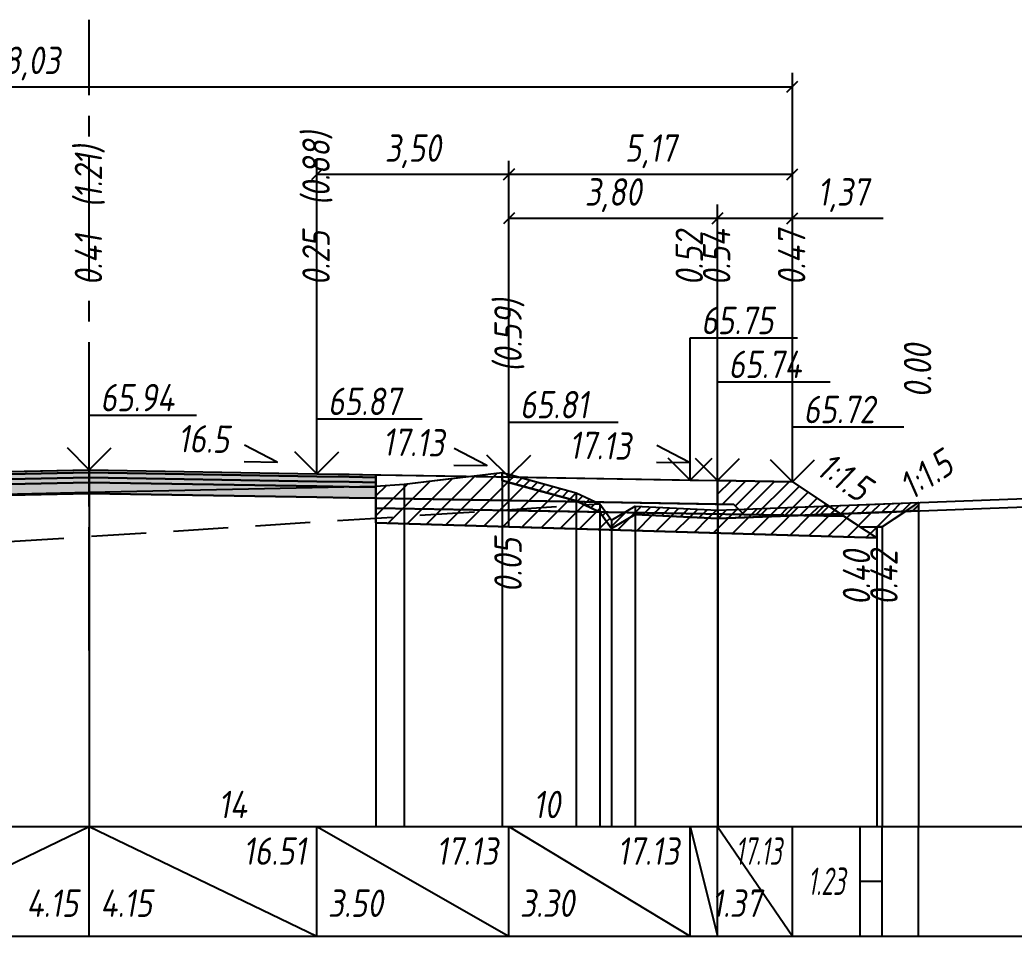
# Model space of a CAD drawing. Extents: x -717 to 1451, y -133302 to 233.
# Drawn here: x 190.9 to 281.6, y -125226 to -125142.5 of the extents above; entities that cross this region are included whole.
import ezdxf
from ezdxf.enums import TextEntityAlignment as Align

# ---------------------------------------------------------------- set-up
doc = ezdxf.new("R2010")
doc.units = 0
doc.linetypes.add('осевая2', pattern=[1.125, 0.75, -0.125, 0.125, -0.125])
doc.linetypes.add('штриховая', pattern=[0.75, 0.5, -0.25])
for name, color, linetype in [('Интерполированный поперечник', 2, 'Continuous'), ('Код_514', 1, 'Continuous'), ('Контур_0', 7, 'Continuous'), ('Контур_2564', 7, 'Continuous'), ('Контур_2660', 7, 'Continuous'), ('Контур_2665', 7, 'Continuous'), ('Контур_400', 7, 'Continuous'), ('Контур_508', 7, 'Continuous'), ('Контур_512', 7, 'Continuous'), ('Контур_513', 7, 'Continuous'), ('Красный поперечник', 1, 'Continuous'), ('Объём_2501', 7, 'Continuous'), ('Объём_2564', 7, 'Continuous'), ('Объём_2650', 7, 'Continuous'), ('Объём_2660', 7, 'Continuous'), ('Объём_2661', 7, 'Continuous'), ('Объём_2662', 7, 'Continuous'), ('Объём_2663', 7, 'Continuous'), ('Объём_2664', 7, 'Continuous'), ('Объём_2665', 7, 'Continuous'), ('Объём_2666', 7, 'Continuous'), ('Объём_2667', 7, 'Continuous'), ('Объём_2668', 7, 'Continuous'), ('Объём_2669', 7, 'Continuous'), ('Объём_2675', 7, 'Continuous'), ('Объём_2753', 7, 'Continuous'), ('Ось', 1, 'осевая2'), ('Откосы', 7, 'Continuous'), ('Отметки покрытия', 7, 'Continuous'), ('Рабочие отметки', 7, 'Continuous'), ('Рабочие отметки доп.', 7, 'Continuous'), ('Слои выравнивания', 7, 'Continuous'), ('Таблица', 7, 'Continuous'), ('Уклоны проезжей части', 7, 'Continuous'), ('Черный поперечник', 3, 'Continuous')]:
    doc.layers.add(name, color=color, linetype=linetype)
for name, color, linetype, true_color in [('Контур_2540', 2, 'Continuous', 0xffff00), ('Контур_2560', 2, 'Continuous', 0xffff00), ('Контур_2561', 7, 'Continuous', 0xff8040), ('Контур_2562', 3, 'Continuous', 0x00ff00), ('Контур_2563', 7, 'Continuous', 0xff8000), ('Контур_2570', 7, 'Continuous', 0x80ff00), ('Контур_2725', 7, 'Continuous', 0x323232), ('Контур_2736', 4, 'Continuous', 0x00ffff), ('Контур_2737', 4, 'Continuous', 0x00ffff), ('Контур_2738', 4, 'Continuous', 0x00ffff), ('Контур_2739', 4, 'Continuous', 0x00ffff), ('Контур_2741', 4, 'Continuous', 0x00ffff), ('Контур_2742', 4, 'Continuous', 0x00ffff), ('Контур_2743', 4, 'Continuous', 0x00ffff), ('Контур_2744', 7, 'Continuous', 0xa4ffff), ('Контур_2745', 7, 'Continuous', 0xa4ffff), ('Контур_2747', 4, 'Continuous', 0x00ffff), ('Контур_2748', 4, 'Continuous', 0x00ffff), ('Контур_2749', 4, 'Continuous', 0x00ffff), ('Контур_2750', 4, 'Continuous', 0x00ffff), ('Контур_2751', 4, 'Continuous', 0x00ffff), ('Контур_2752', 4, 'Continuous', 0x00ffff), ('Контур_2760', 7, 'Continuous', 0x323232), ('Контур_2761', 7, 'Continuous', 0x323232), ('Контур_2762', 7, 'Continuous', 0x323232), ('Контур_2763', 7, 'Continuous', 0x323232), ('Контур_402', 7, 'Continuous', 0xff6464), ('Контур_703', 4, 'Continuous', 0x00ffff), ('Контур_705', 4, 'Continuous', 0x00ffff), ('Контур_707', 4, 'Continuous', 0x00ffff), ('Контур_720', 131, 'Continuous', 0xaaffff), ('Объём_2500', 7, 'Continuous', 0xc0c0c0), ('Объём_2520', 7, 'Continuous', 0x80ffff), ('Объём_2540', 2, 'Continuous', 0xffff00), ('Объём_2560', 2, 'Continuous', 0xffff00), ('Объём_2561', 7, 'Continuous', 0xff8040), ('Объём_2562', 3, 'Continuous', 0x00ff00), ('Объём_2563', 7, 'Continuous', 0xff8000), ('Объём_2570', 7, 'Continuous', 0x80ff00), ('Объём_2600', 7, 'Continuous', 0x808000), ('Объём_2746', 2, 'Continuous', 0xffff00)]:
    doc.layers.add(name, color=color, linetype=linetype, true_color=true_color)
doc.styles.get("Standard").update_dxf_attribs({"font": 'txt', "height": 2.5})
doc.styles.add('М', font='romand.shx', dxfattribs={"width": 0.8, "oblique": 10, "height": 2.5})
doc.dimstyles.new('ISO-25', dxfattribs={"dimtxt": 2.5, "dimasz": 2.5, "dimexe": 1.25, "dimexo": 0.625, "dimtad": 1, "dimtxsty": 'Standard', "dimcen": 2.5, "dimadec": 0, "dimazin": 0, "dimtfac": 1, "dimtmove": 0, "dimatfit": 3, "dimfxl": 1, "dimarcsym": 0})

# ---------------------------------------------------------------- blocks, each defined once
blk = doc.blocks.new('_Oblique')
at = {"color": 0, "linetype": 'ByBlock', "lineweight": -2}
blk.add_line((-0.5, -0.5), (0.5, 0.5), dxfattribs=at)
blk = doc.blocks.new('*D3956')
at = {"color": 0, "lineweight": -2, "transparency": 16777216}
for p, q in [((254.537, -125183.904), (254.537, -125159.311)), ((261.373, -125184.021), (261.373, -125159.311)), ((254.537, -125160.561), (261.373, -125160.561)), ((261.373, -125160.561), (269.633, -125160.561))]:
    blk.add_line(p, q, dxfattribs=at)
at = {"layer": 'Defpoints', "color": 0, "transparency": 16777216}
for p in [(261.373, -125160.561), (254.537, -125184.529), (261.373, -125184.646)]:
    blk.add_point(p, dxfattribs=at)
at = {"color": 0, "lineweight": -2, "transparency": 16777216, "rotation": 180}
blk.add_blockref('_Oblique', (254.537, -125160.561), dxfattribs=at)
at = {"color": 0, "lineweight": -2, "transparency": 16777216}
blk.add_blockref('_Oblique', (261.373, -125160.561), dxfattribs=at)
at = {"color": 0, "transparency": 16777216, "insert": (266.003, -125158.448), "char_height": 2.5, "width": 9.16667, "attachment_point": 5, "style": 'М'}
blk.add_mtext('1,37', dxfattribs=at)
blk = doc.blocks.new('*D3958')
at = {"color": 0, "lineweight": -2, "transparency": 16777216}
for p, q in [((235.518, -125183.578), (235.518, -125159.311)), ((254.537, -125183.904), (254.537, -125159.311)), ((235.518, -125160.561), (254.537, -125160.561))]:
    blk.add_line(p, q, dxfattribs=at)
at = {"layer": 'Defpoints', "color": 0, "transparency": 16777216}
for p in [(254.537, -125160.561), (235.518, -125184.203), (254.537, -125184.529)]:
    blk.add_point(p, dxfattribs=at)
at = {"color": 0, "lineweight": -2, "transparency": 16777216, "rotation": 180}
blk.add_blockref('_Oblique', (235.518, -125160.561), dxfattribs=at)
at = {"color": 0, "lineweight": -2, "transparency": 16777216}
blk.add_blockref('_Oblique', (254.537, -125160.561), dxfattribs=at)
at = {"color": 0, "transparency": 16777216, "insert": (245.027, -125158.448), "char_height": 2.5, "width": 9.58333, "attachment_point": 5, "style": 'М'}
blk.add_mtext('3,80', dxfattribs=at)
blk = doc.blocks.new('*D3960')
at = {"color": 0, "lineweight": -2, "transparency": 16777216}
for p, q in [((218.018, -125183.278), (218.018, -125155.311)), ((235.518, -125183.578), (235.518, -125155.311)), ((235.518, -125156.561), (218.018, -125156.561))]:
    blk.add_line(p, q, dxfattribs=at)
at = {"layer": 'Defpoints', "color": 0, "transparency": 16777216}
for p in [(218.018, -125156.561), (218.018, -125183.903), (235.518, -125184.203)]:
    blk.add_point(p, dxfattribs=at)
at = {"color": 0, "lineweight": -2, "transparency": 16777216, "rotation": 180}
blk.add_blockref('_Oblique', (218.018, -125156.561), dxfattribs=at)
at = {"color": 0, "lineweight": -2, "transparency": 16777216}
blk.add_blockref('_Oblique', (235.518, -125156.561), dxfattribs=at)
at = {"color": 0, "transparency": 16777216, "insert": (226.768, -125154.448), "char_height": 2.5, "width": 9.58333, "attachment_point": 5, "style": 'М'}
blk.add_mtext('3,50', dxfattribs=at)
blk = doc.blocks.new('*D3961')
at = {"color": 0, "lineweight": -2, "transparency": 16777216}
for p, q in [((235.518, -125183.578), (235.518, -125155.311)), ((261.373, -125184.021), (261.373, -125155.311)), ((261.373, -125156.561), (235.518, -125156.561))]:
    blk.add_line(p, q, dxfattribs=at)
at = {"layer": 'Defpoints', "color": 0, "transparency": 16777216}
for p in [(235.518, -125156.561), (235.518, -125184.203), (261.373, -125184.646)]:
    blk.add_point(p, dxfattribs=at)
at = {"color": 0, "lineweight": -2, "transparency": 16777216, "rotation": 180}
blk.add_blockref('_Oblique', (235.518, -125156.561), dxfattribs=at)
at = {"color": 0, "lineweight": -2, "transparency": 16777216}
blk.add_blockref('_Oblique', (261.373, -125156.561), dxfattribs=at)
at = {"color": 0, "transparency": 16777216, "insert": (248.445, -125154.448), "char_height": 2.5, "width": 9.16667, "attachment_point": 5, "style": 'М'}
blk.add_mtext('5,17', dxfattribs=at)
blk = doc.blocks.new('*D3963')
at = {"color": 0, "lineweight": -2, "transparency": 16777216}
for p, q in [((121.232, -125184.83), (121.232, -125147.311)), ((261.373, -125184.021), (261.373, -125147.311)), ((121.232, -125148.561), (261.373, -125148.561))]:
    blk.add_line(p, q, dxfattribs=at)
at = {"layer": 'Defpoints', "color": 0, "transparency": 16777216}
for p in [(261.373, -125148.561), (261.373, -125184.646), (121.232, -125185.455)]:
    blk.add_point(p, dxfattribs=at)
at = {"color": 0, "lineweight": -2, "transparency": 16777216, "rotation": 180}
blk.add_blockref('_Oblique', (121.232, -125148.561), dxfattribs=at)
at = {"color": 0, "lineweight": -2, "transparency": 16777216}
blk.add_blockref('_Oblique', (261.373, -125148.561), dxfattribs=at)
at = {"color": 0, "transparency": 16777216, "insert": (191.303, -125146.448), "char_height": 2.5, "width": 12.08333, "attachment_point": 5, "style": 'М'}
blk.add_mtext('28,03', dxfattribs=at)

msp = doc.modelspace()

# ---------------------------------------------------------------- hatches: boundary and pattern name
at = {"layer": 'Объём_2563'}
h = msp.add_hatch(dxfattribs=at)
h.set_pattern_fill('ANSI31', color=256, scale=0.3)
h.paths.add_polyline_path([(137.518, -125186.862), (136.599, -125187.781), (115.885, -125188.207), (121.232, -125184.643), (124.001, -125184.322), (124.001, -125184.822), (123.501, -125184.822), (123.501, -125185.822), (124.901, -125185.822), (124.901, -125185.255), (133.896, -125185.076), (133.896, -125185.616), (135.296, -125185.616), (135.296, -125184.995), (138.118, -125184.868), (138.119, -125185.682), (137.619, -125185.683), (137.619, -125186.683), (139.018, -125186.681), (139.018, -125186.831)])
h.paths.add_polyline_path([(256.037, -125186.642), (254.537, -125186.616), (254.537, -125184.466), (261.373, -125184.583), (266.069, -125187.714), (256.952, -125187.558)])
at = {"layer": 'Объём_2570'}
h = msp.add_hatch(dxfattribs=at)
h.set_pattern_fill('ANSI31', color=256, scale=0.2)
h.paths.add_polyline_path([(235.518, -125183.891), (241.64, -125185.573), (243.821, -125186.59), (244.886, -125188.09), (247.041, -125186.804), (254.577, -125187.17), (272.854, -125186.481), (272.854, -125187.231), (254.577, -125187.92), (247.041, -125187.554), (244.886, -125188.84), (243.821, -125187.34), (241.64, -125186.323), (235.518, -125184.641)])
at = {"layer": 'Объём_2600'}
h = msp.add_hatch(dxfattribs=at)
h.set_pattern_fill('ANSI31', color=6, scale=0.4)
h.paths.add_polyline_path([(102.823, -125195.603), (106.776, -125194.28), (105, -125195.464)])
h.paths.add_polyline_path([(138.127, -125186.647), (139.018, -125186.631), (139.018, -125189.296), (116.799, -125189.962), (120.855, -125188.196), (120.855, -125187.446), (133.486, -125186.295), (137.627, -125185.897)])
h.paths.add_polyline_path([(269.537, -125188.692), (269.051, -125188.692), (269.051, -125189.702), (223.404, -125188.332), (223.404, -125184.99), (225.983, -125184.805), (234.914, -125183.725), (234.914, -125184.475), (241.64, -125186.323), (243.821, -125187.34), (244.886, -125188.84), (247.041, -125187.554), (254.577, -125187.92), (271.662, -125187.276)])
h = msp.add_hatch(dxfattribs=at)
h.set_pattern_fill('HONEY', color=5, scale=0.3)
h.paths.add_polyline_path([(107.229, -125194.129), (106.776, -125194.28), (113.085, -125190.074), (116.799, -125189.962)])
h.paths.add_polyline_path([(100.154, -125196.497), (100.154, -125195.774), (102.823, -125195.603)])
h.paths.add_polyline_path([(271.662, -125187.276), (272.854, -125186.481), (272.854, -125187.231)])
at = {"layer": 'Слои выравнивания'}
for color, points in [(2, [(139.018, -125184.681), (141.518, -125184.63), (159.018, -125184.27), (166.297, -125184.12), (173.862, -125183.964), (176.518, -125183.91), (184.123, -125183.759), (197.268, -125183.498), (197.268, -125183.748), (184.123, -125184.009), (176.518, -125184.16), (173.862, -125184.214), (166.297, -125184.37), (159.018, -125184.52), (141.518, -125184.88), (139.018, -125184.931)]), (3, [(139.018, -125184.931), (141.518, -125184.88), (159.018, -125184.52), (166.297, -125184.37), (173.862, -125184.214), (176.518, -125184.16), (184.123, -125184.009), (197.268, -125183.748), (197.268, -125184.198), (184.123, -125184.459), (176.518, -125184.61), (173.862, -125184.664), (166.297, -125184.82), (159.018, -125184.97), (141.518, -125185.33), (139.018, -125185.381)]), (2, [(197.268, -125183.498), (218.018, -125183.841), (220.972, -125183.891), (223.404, -125183.933), (223.404, -125184.183), (220.972, -125184.141), (218.018, -125184.091), (197.268, -125183.748)]), (3, [(197.268, -125183.748), (218.018, -125184.091), (220.972, -125184.141), (223.404, -125184.183), (223.404, -125184.633), (220.972, -125184.591), (218.018, -125184.541), (197.268, -125184.198)]), (4, [(139.018, -125185.381), (141.518, -125185.33), (159.018, -125184.97), (166.297, -125184.82), (173.862, -125184.664), (176.518, -125184.61), (184.123, -125184.459), (197.268, -125184.198), (197.268, -125184.648), (184.123, -125184.909), (176.518, -125185.06), (173.862, -125185.114), (166.297, -125185.27), (159.018, -125185.42), (141.518, -125185.78), (139.018, -125185.831)]), (5, [(139.018, -125185.831), (141.518, -125185.78), (159.018, -125185.42), (166.297, -125185.27), (173.862, -125185.114), (176.518, -125185.06), (184.123, -125184.909), (197.268, -125184.648), (197.268, -125185.648), (184.123, -125185.909), (176.518, -125186.06), (173.862, -125186.114), (166.297, -125186.27), (159.018, -125186.42), (141.518, -125186.78), (139.018, -125186.831)]), (4, [(197.268, -125184.198), (218.018, -125184.541), (220.972, -125184.591), (223.404, -125184.633), (223.404, -125185.083), (220.972, -125185.041), (218.018, -125184.991), (197.268, -125184.648)]), (5, [(197.268, -125184.648), (218.018, -125184.991), (220.972, -125185.041), (223.404, -125185.083), (223.404, -125186.083), (220.972, -125186.041), (218.018, -125185.991), (197.268, -125185.648)])]:
    msp.add_hatch(color=color, dxfattribs=at).paths.add_polyline_path(points)

# ---------------------------------------------------------------- linework, layer by layer
at = {"layer": 'Интерполированный поперечник', "linetype": 'штриховая', "ltscale": 10, "flags": 128}
msp.add_lwpolyline([(100.154, -125195.774), (243.765, -125186.584)], dxfattribs=at)
at = {"layer": 'Код_514'}
for p, q in [((176.518, -125226), (197.268, -125216)), ((197.268, -125226), (197.268, -125216)), ((197.268, -125216), (218.018, -125226)), ((218.018, -125226), (218.018, -125216)), ((218.018, -125216), (235.518, -125226)), ((235.518, -125226), (235.518, -125216)), ((235.518, -125216), (252.037, -125226)), ((252.037, -125226), (252.037, -125216)), ((252.037, -125216), (254.537, -125226)), ((254.537, -125226), (254.537, -125216)), ((254.537, -125216), (261.373, -125226)), ((261.373, -125226), (261.373, -125216)), ((267.537, -125226), (267.537, -125216)), ((269.537, -125226), (269.537, -125216)), ((272.854, -125226), (272.854, -125216)), ((267.537, -125221), (269.537, -125221))]:
    msp.add_line(p, q, dxfattribs=at)
at = {"layer": 'Контур_0', "flags": 128}
for points in [[(223.404, -125183.933), (254.537, -125184.466), (254.537, -125186.616), (223.404, -125186.083), (223.404, -125183.933), (223.404, -125183.933)], [(261.373, -125184.583), (264.682, -125186.789), (264.682, -125186.789), (264.682, -125186.789), (264.682, -125186.789), (264.682, -125186.789), (264.682, -125186.789), (264.682, -125186.789), (264.682, -125186.789), (264.682, -125186.789), (264.682, -125186.789), (264.682, -125186.789), (264.682, -125186.789), (264.682, -125186.789), (264.682, -125186.789), (267.537, -125188.692)], [(261.373, -125184.583), (264.682, -125186.789), (264.682, -125186.789), (264.682, -125186.789), (264.682, -125186.789), (264.682, -125186.789), (264.682, -125186.789), (264.682, -125186.789), (264.682, -125186.789), (264.682, -125186.789), (264.682, -125186.789), (264.682, -125186.789), (264.682, -125186.789), (264.682, -125186.789), (264.682, -125186.789), (267.537, -125188.692), (269.537, -125188.692), (272.854, -125186.481), (272.854, -125186.481), (272.854, -125186.481), (272.854, -125186.481), (272.854, -125186.481), (272.854, -125186.481), (272.854, -125186.481), (272.854, -125186.481), (272.854, -125186.481), (272.854, -125186.481), (272.854, -125186.481), (272.854, -125186.481), (272.854, -125186.481)]]:
    msp.add_lwpolyline(points, dxfattribs=at)
at = {"layer": 'Контур_0', "color": 250, "flags": 128}
for points in [[(235.518, -125186.29), (256.037, -125186.642), (256.952, -125187.558), (223.404, -125186.983), (223.404, -125186.083), (235.518, -125186.29), (235.518, -125186.29)], [(254.537, -125186.616), (256.037, -125186.642), (256.952, -125187.558), (266.069, -125187.714)]]:
    msp.add_lwpolyline(points, dxfattribs=at)
at = {"layer": 'Контур_2540', "flags": 128}
msp.add_lwpolyline([(266.069, -125187.714), (269.051, -125189.702), (223.404, -125188.332), (223.404, -125186.983), (266.069, -125187.714), (266.069, -125187.714)], dxfattribs=at)
at = {"layer": 'Контур_2560', "flags": 128}
msp.add_lwpolyline([(254.537, -125184.466), (261.373, -125184.583), (261.373, -125184.583), (261.373, -125184.583)], dxfattribs=at)
at = {"layer": 'Контур_2561', "flags": 128}
msp.add_lwpolyline([(254.537, -125184.466), (254.537, -125184.466), (261.373, -125184.583), (261.373, -125184.583), (254.537, -125184.466)], dxfattribs=at)
at = {"layer": 'Контур_2562', "flags": 128}
msp.add_lwpolyline([(261.373, -125184.583), (261.373, -125184.583), (261.373, -125184.583), (261.373, -125184.583), (261.373, -125184.583)], dxfattribs=at)
at = {"layer": 'Контур_2563', "color": 250, "flags": 128}
msp.add_lwpolyline([(256.037, -125186.642), (254.537, -125186.616), (254.537, -125184.466), (261.373, -125184.583), (266.069, -125187.714), (256.952, -125187.558), (256.037, -125186.642), (256.037, -125186.642)], dxfattribs=at)
at = {"layer": 'Контур_2564', "flags": 128}
msp.add_lwpolyline([(254.537, -125184.466), (261.373, -125184.583)], dxfattribs=at)
at = {"layer": 'Контур_2570', "flags": 128}
msp.add_lwpolyline([(80, -125196.75), (100.124, -125196.507), (100.124, -125196.507), (107.229, -125194.129), (120.855, -125188.196), (120.855, -125187.446), (133.486, -125186.295), (137.627, -125185.897), (138.127, -125186.647), (166.297, -125186.131), (173.862, -125185.969), (184.123, -125185.819), (197.268, -125185.541), (223.404, -125184.99), (225.983, -125184.805), (234.914, -125183.725), (234.914, -125184.475), (241.64, -125186.323), (243.821, -125187.34), (243.821, -125187.34), (244.886, -125188.84), (247.041, -125187.554), (254.577, -125187.92), (297.854, -125186.289)], dxfattribs=at)
at = {"layer": 'Контур_2660', "flags": 128}
msp.add_lwpolyline([(223.404, -125188.332), (269.051, -125189.702)], dxfattribs=at)
at = {"layer": 'Контур_2665', "flags": 128}
msp.add_lwpolyline([(261.373, -125184.583), (261.373, -125184.583)], dxfattribs=at)
at = {"layer": 'Контур_2725', "flags": 128}
msp.add_lwpolyline([(139.018, -125186.831), (141.518, -125186.78), (159.018, -125186.42), (166.297, -125186.27), (173.862, -125186.114), (176.518, -125186.06), (184.123, -125185.909), (197.268, -125185.648), (218.018, -125185.991), (220.972, -125186.041), (223.404, -125186.083)], dxfattribs=at)
at = {"layer": 'Контур_2736', "flags": 128}
for points in [[(261.373, -125184.583), (264.682, -125186.789)], [(264.682, -125186.789), (267.537, -125188.692)]]:
    msp.add_lwpolyline(points, dxfattribs=at)
at = {"layer": 'Контур_2737', "flags": 128}
msp.add_lwpolyline([(264.682, -125186.789), (264.682, -125186.789)], dxfattribs=at)
at = {"layer": 'Контур_2738', "flags": 128}
msp.add_lwpolyline([(264.682, -125186.789), (264.682, -125186.789)], dxfattribs=at)
at = {"layer": 'Контур_2739', "flags": 128}
msp.add_lwpolyline([(264.682, -125186.789), (264.682, -125186.789)], dxfattribs=at)
at = {"layer": 'Контур_2741', "flags": 128}
msp.add_lwpolyline([(272.854, -125186.481), (272.854, -125186.481)], dxfattribs=at)
at = {"layer": 'Контур_2742', "flags": 128}
msp.add_lwpolyline([(272.854, -125186.481), (272.854, -125186.481)], dxfattribs=at)
at = {"layer": 'Контур_2743', "flags": 128}
msp.add_lwpolyline([(272.854, -125186.481), (272.854, -125186.481)], dxfattribs=at)
at = {"layer": 'Контур_2744', "flags": 128}
msp.add_lwpolyline([(272.854, -125186.481), (272.854, -125186.481)], dxfattribs=at)
msp.add_lwpolyline([(272.854, -125186.481), (272.854, -125186.481)], dxfattribs=at)
msp.add_lwpolyline([(272.854, -125186.481), (272.854, -125186.481)], dxfattribs=at)
msp.add_lwpolyline([(272.854, -125186.481), (272.854, -125186.481)], dxfattribs=at)
msp.add_lwpolyline([(272.854, -125186.481), (272.854, -125186.481)], dxfattribs=at)
msp.add_lwpolyline([(272.854, -125186.481), (272.854, -125186.481)], dxfattribs=at)
at = {"layer": 'Контур_2745', "flags": 128}
msp.add_lwpolyline([(264.682, -125186.789), (264.682, -125186.789)], dxfattribs=at)
msp.add_lwpolyline([(264.682, -125186.789), (264.682, -125186.789)], dxfattribs=at)
msp.add_lwpolyline([(264.682, -125186.789), (264.682, -125186.789)], dxfattribs=at)
msp.add_lwpolyline([(264.682, -125186.789), (264.682, -125186.789)], dxfattribs=at)
msp.add_lwpolyline([(264.682, -125186.789), (264.682, -125186.789)], dxfattribs=at)
msp.add_lwpolyline([(264.682, -125186.789), (264.682, -125186.789)], dxfattribs=at)
at = {"layer": 'Контур_2747', "flags": 128}
msp.add_lwpolyline([(264.682, -125186.789), (264.682, -125186.789)], dxfattribs=at)
at = {"layer": 'Контур_2748', "flags": 128}
msp.add_lwpolyline([(264.682, -125186.789), (264.682, -125186.789)], dxfattribs=at)
at = {"layer": 'Контур_2749', "flags": 128}
msp.add_lwpolyline([(264.682, -125186.789), (264.682, -125186.789)], dxfattribs=at)
at = {"layer": 'Контур_2750', "flags": 128}
msp.add_lwpolyline([(272.854, -125186.481), (272.854, -125186.481)], dxfattribs=at)
at = {"layer": 'Контур_2751', "flags": 128}
msp.add_lwpolyline([(272.854, -125186.481), (272.854, -125186.481)], dxfattribs=at)
at = {"layer": 'Контур_2752', "flags": 128}
msp.add_lwpolyline([(272.854, -125186.481), (272.854, -125186.481)], dxfattribs=at)
at = {"layer": 'Контур_2760', "flags": 128}
msp.add_lwpolyline([(139.018, -125184.681), (141.518, -125184.63), (159.018, -125184.27), (166.297, -125184.12), (173.862, -125183.964), (176.518, -125183.91), (184.123, -125183.759), (197.268, -125183.498), (218.018, -125183.841), (220.972, -125183.891), (223.404, -125183.933)], dxfattribs=at)
at = {"layer": 'Контур_2761', "flags": 128}
msp.add_lwpolyline([(139.018, -125184.931), (141.518, -125184.88), (159.018, -125184.52), (166.297, -125184.37), (173.862, -125184.214), (176.518, -125184.16), (184.123, -125184.009), (197.268, -125183.748), (218.018, -125184.091), (220.972, -125184.141), (223.404, -125184.183)], dxfattribs=at)
at = {"layer": 'Контур_2762', "flags": 128}
msp.add_lwpolyline([(139.018, -125185.381), (141.518, -125185.33), (159.018, -125184.97), (166.297, -125184.82), (173.862, -125184.664), (176.518, -125184.61), (184.123, -125184.459), (197.268, -125184.198), (218.018, -125184.541), (220.972, -125184.591), (223.404, -125184.633)], dxfattribs=at)
at = {"layer": 'Контур_2763', "flags": 128}
msp.add_lwpolyline([(139.018, -125185.831), (141.518, -125185.78), (159.018, -125185.42), (166.297, -125185.27), (173.862, -125185.114), (176.518, -125185.06), (184.123, -125184.909), (197.268, -125184.648), (218.018, -125184.991), (220.972, -125185.041), (223.404, -125185.083)], dxfattribs=at)
at = {"layer": 'Контур_400', "flags": 128}
for points in [[(139.018, -125184.681), (141.518, -125184.63), (141.518, -125184.63), (159.018, -125184.27), (159.018, -125184.27), (159.018, -125184.27), (159.018, -125184.27), (176.518, -125183.91), (197.268, -125183.498)], [(197.268, -125183.498), (218.018, -125183.841), (235.518, -125184.14), (235.518, -125184.14), (235.518, -125184.14), (235.518, -125184.14), (252.037, -125184.423), (252.037, -125184.423), (254.537, -125184.466)]]:
    msp.add_lwpolyline(points, dxfattribs=at)
at = {"layer": 'Контур_402', "flags": 128}
msp.add_lwpolyline([(113.085, -125190.074), (139.018, -125189.296), (139.018, -125186.831), (176.518, -125186.06), (197.268, -125185.648), (218.018, -125185.991), (223.404, -125186.083), (223.404, -125188.332), (269.051, -125189.702)], dxfattribs=at)
at = {"layer": 'Контур_508', "flags": 128}
msp.add_lwpolyline([(105, -125195.464), (113.085, -125190.074), (139.018, -125189.296), (139.018, -125186.831), (176.518, -125186.06), (197.268, -125185.648), (218.018, -125185.991), (223.404, -125186.083), (223.404, -125188.332), (269.051, -125189.702), (269.051, -125188.692), (269.537, -125188.692), (272.854, -125186.481)], dxfattribs=at)
at = {"layer": 'Контур_512', "flags": 128}
msp.add_lwpolyline([(223.404, -125188.332), (269.051, -125189.702), (269.051, -125188.692), (269.537, -125188.692), (272.854, -125186.481)], dxfattribs=at)
at = {"layer": 'Контур_513', "flags": 128}
msp.add_lwpolyline([(105, -125195.464), (113.085, -125190.074), (139.018, -125189.296), (139.018, -125186.831), (176.518, -125186.06), (197.268, -125185.648), (218.018, -125185.991), (223.404, -125186.083), (223.404, -125188.332), (269.051, -125189.702), (269.051, -125188.692), (269.537, -125188.692), (272.854, -125186.481)], dxfattribs=at)
at = {"layer": 'Контур_703', "flags": 128}
msp.add_lwpolyline([(261.373, -125184.583), (264.682, -125186.789)], dxfattribs=at)
at = {"layer": 'Контур_705', "flags": 128}
msp.add_lwpolyline([(264.682, -125186.789), (264.682, -125186.789)], dxfattribs=at)
at = {"layer": 'Контур_707', "flags": 128}
msp.add_lwpolyline([(269.537, -125188.692), (272.854, -125186.481)], dxfattribs=at)
at = {"layer": 'Контур_720', "flags": 128}
msp.add_lwpolyline([(267.537, -125188.692), (269.537, -125188.692)], dxfattribs=at)
at = {"layer": 'Красный поперечник'}
for p, q in [((176.518, -125183.91), (197.268, -125183.498)), ((197.268, -125183.498), (218.018, -125183.841)), ((218.018, -125183.841), (235.518, -125184.14)), ((235.518, -125184.14), (252.037, -125184.423)), ((252.037, -125184.423), (254.537, -125184.466)), ((254.537, -125184.466), (261.373, -125184.583)), ((261.373, -125184.583), (267.537, -125188.692)), ((269.537, -125188.692), (272.854, -125186.481)), ((272.854, -125186.481), (272.854, -125216)), ((223.404, -125188.332), (223.404, -125216)), ((267.537, -125188.692), (269.537, -125188.692)), ((269.051, -125188.692), (269.051, -125216)), ((269.537, -125188.692), (269.537, -125216)), ((269.051, -125189.702), (269.051, -125216))]:
    msp.add_line(p, q, dxfattribs=at)
at = {"layer": 'Объём_2500', "flags": 128}
for points in [[(223.404, -125183.933), (254.537, -125184.466), (254.537, -125186.616), (223.404, -125186.083), (223.404, -125183.933), (223.404, -125183.933)], [(235.518, -125184.14), (254.537, -125184.466), (254.537, -125186.616), (235.518, -125186.29), (235.518, -125184.14)]]:
    msp.add_lwpolyline(points, dxfattribs=at)
at = {"layer": 'Объём_2501', "flags": 128}
for points in [[(139.018, -125184.681), (141.518, -125184.63), (141.518, -125184.63), (159.018, -125184.27), (159.018, -125184.27), (159.018, -125184.27), (159.018, -125184.27), (176.518, -125183.91), (197.268, -125183.498)], [(197.268, -125183.498), (218.018, -125183.841), (235.518, -125184.14), (235.518, -125184.14), (235.518, -125184.14), (235.518, -125184.14), (252.037, -125184.423), (252.037, -125184.423), (254.537, -125184.466)], [(235.518, -125184.14), (252.037, -125184.423), (252.037, -125184.423), (254.537, -125184.466)]]:
    msp.add_lwpolyline(points, dxfattribs=at)
at = {"layer": 'Объём_2520', "color": 250, "flags": 128}
for points in [[(235.518, -125186.29), (256.037, -125186.642), (256.952, -125187.558), (223.404, -125186.983), (223.404, -125186.083), (235.518, -125186.29), (235.518, -125186.29)], [(235.518, -125186.29), (256.037, -125186.642), (256.952, -125187.558), (235.518, -125187.19), (235.518, -125186.29)]]:
    msp.add_lwpolyline(points, dxfattribs=at)
at = {"layer": 'Объём_2540', "flags": 128}
for points in [[(266.069, -125187.714), (269.051, -125189.702), (223.404, -125188.332), (223.404, -125186.983), (266.069, -125187.714), (266.069, -125187.714)], [(235.518, -125187.19), (266.069, -125187.714), (266.069, -125187.714), (266.069, -125187.714), (269.051, -125189.702), (235.518, -125188.696), (235.518, -125187.19)]]:
    msp.add_lwpolyline(points, dxfattribs=at)
at = {"layer": 'Объём_2560', "flags": 128}
msp.add_lwpolyline([(254.537, -125184.466), (261.373, -125184.583), (261.373, -125184.583), (261.373, -125184.583)], dxfattribs=at)
msp.add_lwpolyline([(254.537, -125184.466), (261.373, -125184.583), (261.373, -125184.583), (261.373, -125184.583)], dxfattribs=at)
at = {"layer": 'Объём_2561', "flags": 128}
msp.add_lwpolyline([(254.537, -125184.466), (254.537, -125184.466), (261.373, -125184.583), (261.373, -125184.583), (254.537, -125184.466)], dxfattribs=at)
msp.add_lwpolyline([(254.537, -125184.466), (254.537, -125184.466), (261.373, -125184.583), (261.373, -125184.583), (254.537, -125184.466)], dxfattribs=at)
at = {"layer": 'Объём_2562', "flags": 128}
msp.add_lwpolyline([(261.373, -125184.583), (261.373, -125184.583), (261.373, -125184.583), (261.373, -125184.583), (261.373, -125184.583)], dxfattribs=at)
msp.add_lwpolyline([(261.373, -125184.583), (261.373, -125184.583), (261.373, -125184.583), (261.373, -125184.583), (261.373, -125184.583)], dxfattribs=at)
at = {"layer": 'Объём_2563', "color": 250, "flags": 128}
msp.add_lwpolyline([(256.037, -125186.642), (254.537, -125186.616), (254.537, -125184.466), (261.373, -125184.583), (266.069, -125187.714), (256.952, -125187.558), (256.037, -125186.642), (256.037, -125186.642)], dxfattribs=at)
msp.add_lwpolyline([(256.037, -125186.642), (254.537, -125186.616), (254.537, -125184.466), (261.373, -125184.583), (266.069, -125187.714), (256.952, -125187.558), (256.037, -125186.642), (256.037, -125186.642)], dxfattribs=at)
at = {"layer": 'Объём_2564', "flags": 128}
msp.add_lwpolyline([(254.537, -125184.466), (261.373, -125184.583)], dxfattribs=at)
msp.add_lwpolyline([(254.537, -125184.466), (261.373, -125184.583)], dxfattribs=at)
at = {"layer": 'Объём_2570', "flags": 128}
for points in [[(272.854, -125187.231), (254.577, -125187.92), (247.041, -125187.554), (244.886, -125188.84), (243.821, -125187.34), (241.64, -125186.323), (234.914, -125184.475), (234.914, -125183.725), (241.64, -125185.573), (243.821, -125186.59), (244.886, -125188.09), (247.041, -125186.804), (254.577, -125187.17), (272.854, -125186.481), (272.854, -125187.231), (272.854, -125187.231)], [(235.518, -125183.891), (241.64, -125185.573), (243.821, -125186.59), (244.886, -125188.09), (247.041, -125186.804), (254.577, -125187.17), (272.854, -125186.481), (272.854, -125187.231), (272.854, -125187.231), (272.854, -125187.231), (254.577, -125187.92), (247.041, -125187.554), (244.886, -125188.84), (243.821, -125187.34), (241.64, -125186.323), (235.518, -125184.641), (235.518, -125183.891)]]:
    msp.add_lwpolyline(points, dxfattribs=at)
at = {"layer": 'Объём_2600', "flags": 128}
msp.add_lwpolyline([(271.662, -125187.276), (272.854, -125186.481), (272.854, -125187.231), (271.662, -125187.276), (271.662, -125187.276)], dxfattribs=at)
msp.add_lwpolyline([(271.662, -125187.276), (272.854, -125186.481), (272.854, -125187.231), (271.662, -125187.276), (271.662, -125187.276)], dxfattribs=at)
at = {"layer": 'Объём_2650', "color": 6, "flags": 128}
msp.add_lwpolyline([(269.537, -125188.692), (269.051, -125188.692), (269.051, -125189.702), (223.404, -125188.332), (223.404, -125184.99), (225.983, -125184.805), (234.914, -125183.725), (234.914, -125184.475), (241.64, -125186.323), (243.821, -125187.34), (244.886, -125188.84), (247.041, -125187.554), (254.577, -125187.92), (271.662, -125187.276), (269.537, -125188.692), (269.537, -125188.692)], dxfattribs=at)
at = {"layer": 'Объём_2650', "flags": 128}
msp.add_lwpolyline([(235.518, -125184.641), (241.64, -125186.323), (243.821, -125187.34), (244.886, -125188.84), (247.041, -125187.554), (254.577, -125187.92), (271.662, -125187.276), (269.537, -125188.692), (269.537, -125188.692), (269.537, -125188.692), (269.051, -125188.692), (269.051, -125189.702), (235.518, -125188.696), (235.518, -125184.641)], dxfattribs=at)
at = {"layer": 'Объём_2660', "flags": 128}
for points in [[(223.404, -125188.332), (269.051, -125189.702)], [(235.518, -125188.696), (269.051, -125189.702)]]:
    msp.add_lwpolyline(points, dxfattribs=at)
at = {"layer": 'Объём_2661', "flags": 128}
msp.add_lwpolyline([(261.373, -125184.583), (264.682, -125186.789), (267.537, -125188.692)], dxfattribs=at)
msp.add_lwpolyline([(261.373, -125184.583), (264.682, -125186.789), (267.537, -125188.692)], dxfattribs=at)
at = {"layer": 'Объём_2662', "flags": 128}
msp.add_lwpolyline([(269.537, -125188.692), (272.854, -125186.481)], dxfattribs=at)
msp.add_lwpolyline([(269.537, -125188.692), (272.854, -125186.481)], dxfattribs=at)
at = {"layer": 'Объём_2663', "flags": 128}
msp.add_lwpolyline([(267.537, -125188.692), (269.537, -125188.692)], dxfattribs=at)
msp.add_lwpolyline([(267.537, -125188.692), (269.537, -125188.692)], dxfattribs=at)
at = {"layer": 'Объём_2664', "flags": 128}
msp.add_lwpolyline([(267.537, -125188.692), (269.537, -125188.692)], dxfattribs=at)
msp.add_lwpolyline([(267.537, -125188.692), (269.537, -125188.692)], dxfattribs=at)
at = {"layer": 'Объём_2665', "flags": 128}
msp.add_lwpolyline([(261.373, -125184.583), (261.373, -125184.583)], dxfattribs=at)
msp.add_lwpolyline([(261.373, -125184.583), (261.373, -125184.583)], dxfattribs=at)
at = {"layer": 'Объём_2666', "flags": 128}
for points in [[(261.373, -125184.583), (264.682, -125186.789)], [(261.373, -125184.583), (264.682, -125186.789)], [(264.682, -125186.789), (267.537, -125188.692)], [(264.682, -125186.789), (267.537, -125188.692)]]:
    msp.add_lwpolyline(points, dxfattribs=at)
at = {"layer": 'Объём_2667', "flags": 128}
for points in [[(272.854, -125186.481), (272.854, -125186.481)], [(272.854, -125186.481), (272.854, -125186.481)], [(264.682, -125186.789), (264.682, -125186.789)], [(264.682, -125186.789), (264.682, -125186.789)]]:
    msp.add_lwpolyline(points, dxfattribs=at)
at = {"layer": 'Объём_2668', "flags": 128}
for points in [[(272.854, -125186.481), (272.854, -125186.481)], [(272.854, -125186.481), (272.854, -125186.481)], [(264.682, -125186.789), (264.682, -125186.789)], [(264.682, -125186.789), (264.682, -125186.789)]]:
    msp.add_lwpolyline(points, dxfattribs=at)
at = {"layer": 'Объём_2669', "flags": 128}
for points in [[(272.854, -125186.481), (272.854, -125186.481)], [(272.854, -125186.481), (272.854, -125186.481)], [(264.682, -125186.789), (264.682, -125186.789)], [(264.682, -125186.789), (264.682, -125186.789)]]:
    msp.add_lwpolyline(points, dxfattribs=at)
at = {"layer": 'Объём_2675', "flags": 128}
for points in [[(272.854, -125186.481), (272.854, -125186.481)], [(272.854, -125186.481), (272.854, -125186.481)], [(272.854, -125186.481), (272.854, -125186.481)], [(272.854, -125186.481), (272.854, -125186.481)], [(272.854, -125186.481), (272.854, -125186.481)], [(272.854, -125186.481), (272.854, -125186.481)], [(272.854, -125186.481), (272.854, -125186.481)], [(272.854, -125186.481), (272.854, -125186.481)], [(272.854, -125186.481), (272.854, -125186.481)], [(272.854, -125186.481), (272.854, -125186.481)], [(272.854, -125186.481), (272.854, -125186.481)], [(272.854, -125186.481), (272.854, -125186.481)], [(264.682, -125186.789), (264.682, -125186.789)], [(264.682, -125186.789), (264.682, -125186.789)], [(264.682, -125186.789), (264.682, -125186.789)], [(264.682, -125186.789), (264.682, -125186.789)], [(264.682, -125186.789), (264.682, -125186.789)], [(264.682, -125186.789), (264.682, -125186.789)], [(264.682, -125186.789), (264.682, -125186.789)], [(264.682, -125186.789), (264.682, -125186.789)], [(264.682, -125186.789), (264.682, -125186.789)], [(264.682, -125186.789), (264.682, -125186.789)], [(264.682, -125186.789), (264.682, -125186.789)], [(264.682, -125186.789), (264.682, -125186.789)]]:
    msp.add_lwpolyline(points, dxfattribs=at)
at = {"layer": 'Объём_2746', "flags": 128}
for points in [[(267.537, -125188.692), (269.051, -125188.692), (269.051, -125189.702), (223.404, -125188.332), (223.404, -125184.99), (225.983, -125184.805), (231.979, -125184.08), (234.914, -125184.13), (234.914, -125184.475), (241.64, -125186.323), (243.821, -125187.34), (244.886, -125188.84), (247.041, -125187.554), (254.577, -125187.92), (265.746, -125187.499), (267.537, -125188.692), (267.537, -125188.692)], [(235.518, -125184.641), (241.64, -125186.323), (243.821, -125187.34), (244.886, -125188.84), (247.041, -125187.554), (254.577, -125187.92), (265.746, -125187.499), (267.537, -125188.692), (267.537, -125188.692), (267.537, -125188.692), (269.051, -125188.692), (269.051, -125189.702), (235.518, -125188.696), (235.518, -125184.641)]]:
    msp.add_lwpolyline(points, dxfattribs=at)
at = {"layer": 'Объём_2753', "flags": 128}
msp.add_lwpolyline([(223.404, -125183.933), (223.404, -125183.933)], dxfattribs=at)
at = {"layer": 'Ось', "ltscale": 15}
msp.add_line((197.268, -125199.971), (197.268, -125142.469), dxfattribs=at)
at = {"layer": 'Откосы', "color": 1, "flags": 128}
msp.add_lwpolyline([(248.99, -125182.785), (251.99, -125182.836), (249.016, -125181.285)], dxfattribs=at)
at = {"layer": 'Отметки покрытия', "color": 1}
for p, q in [((252.037, -125184.423), (252.037, -125171.466)), ((252.037, -125171.466), (261.832, -125171.466)), ((254.537, -125184.466), (254.537, -125175.466)), ((254.537, -125175.466), (264.804, -125175.466)), ((197.268, -125183.498), (197.268, -125178.498)), ((197.268, -125178.498), (207.039, -125178.498)), ((218.018, -125183.841), (218.018, -125178.841)), ((218.018, -125178.841), (227.621, -125178.841)), ((235.518, -125184.14), (235.518, -125179.14)), ((235.518, -125179.14), (245.471, -125179.14)), ((261.373, -125184.583), (261.373, -125179.583)), ((261.373, -125179.583), (271.525, -125179.583)), ((197.268, -125183.498), (195.268, -125181.498)), ((197.268, -125183.498), (199.268, -125181.498)), ((218.018, -125183.841), (216.018, -125181.841)), ((218.018, -125183.841), (220.018, -125181.841)), ((235.518, -125184.14), (233.518, -125182.14)), ((235.518, -125184.14), (237.518, -125182.14)), ((252.037, -125184.423), (250.037, -125182.423)), ((252.037, -125184.423), (254.037, -125182.423)), ((254.537, -125184.466), (252.537, -125182.466)), ((254.537, -125184.466), (256.537, -125182.466)), ((261.373, -125184.583), (259.373, -125182.583)), ((261.373, -125184.583), (263.373, -125182.583))]:
    msp.add_line(p, q, dxfattribs=at)
at = {"layer": 'Слои выравнивания'}
for p, q in [((197.268, -125183.498), (197.268, -125216)), ((223.404, -125183.933), (223.404, -125216)), ((254.537, -125184.466), (254.537, -125216))]:
    msp.add_line(p, q, dxfattribs=at)
at = {"layer": 'Слои выравнивания', "color": 2, "flags": 128}
for points in [[(139.018, -125184.681), (141.518, -125184.63), (159.018, -125184.27), (166.297, -125184.12), (173.862, -125183.964), (176.518, -125183.91), (184.123, -125183.759), (197.268, -125183.498), (197.268, -125183.748), (184.123, -125184.009), (176.518, -125184.16), (173.862, -125184.214), (166.297, -125184.37), (159.018, -125184.52), (141.518, -125184.88), (139.018, -125184.931)], [(197.268, -125183.498), (218.018, -125183.841), (220.972, -125183.891), (223.404, -125183.933), (223.404, -125184.183), (220.972, -125184.141), (218.018, -125184.091), (197.268, -125183.748)]]:
    msp.add_lwpolyline(points, close=True, dxfattribs=at)
at = {"layer": 'Слои выравнивания', "color": 3, "flags": 128}
for points in [[(139.018, -125184.931), (141.518, -125184.88), (159.018, -125184.52), (166.297, -125184.37), (173.862, -125184.214), (176.518, -125184.16), (184.123, -125184.009), (197.268, -125183.748), (197.268, -125184.198), (184.123, -125184.459), (176.518, -125184.61), (173.862, -125184.664), (166.297, -125184.82), (159.018, -125184.97), (141.518, -125185.33), (139.018, -125185.381)], [(197.268, -125183.748), (218.018, -125184.091), (220.972, -125184.141), (223.404, -125184.183), (223.404, -125184.633), (220.972, -125184.591), (218.018, -125184.541), (197.268, -125184.198)]]:
    msp.add_lwpolyline(points, close=True, dxfattribs=at)
at = {"layer": 'Слои выравнивания', "color": 4, "flags": 128}
for points in [[(139.018, -125185.381), (141.518, -125185.33), (159.018, -125184.97), (166.297, -125184.82), (173.862, -125184.664), (176.518, -125184.61), (184.123, -125184.459), (197.268, -125184.198), (197.268, -125184.648), (184.123, -125184.909), (176.518, -125185.06), (173.862, -125185.114), (166.297, -125185.27), (159.018, -125185.42), (141.518, -125185.78), (139.018, -125185.831)], [(197.268, -125184.198), (218.018, -125184.541), (220.972, -125184.591), (223.404, -125184.633), (223.404, -125185.083), (220.972, -125185.041), (218.018, -125184.991), (197.268, -125184.648)]]:
    msp.add_lwpolyline(points, close=True, dxfattribs=at)
at = {"layer": 'Слои выравнивания', "color": 5, "flags": 128}
for points in [[(139.018, -125185.831), (141.518, -125185.78), (159.018, -125185.42), (166.297, -125185.27), (173.862, -125185.114), (176.518, -125185.06), (184.123, -125184.909), (197.268, -125184.648), (197.268, -125185.648), (184.123, -125185.909), (176.518, -125186.06), (173.862, -125186.114), (166.297, -125186.27), (159.018, -125186.42), (141.518, -125186.78), (139.018, -125186.831)], [(197.268, -125184.648), (218.018, -125184.991), (220.972, -125185.041), (223.404, -125185.083), (223.404, -125186.083), (220.972, -125186.041), (218.018, -125185.991), (197.268, -125185.648)]]:
    msp.add_lwpolyline(points, close=True, dxfattribs=at)
at = {"layer": 'Таблица'}
for p, q in [((80, -125216), (297.854, -125216)), ((80, -125226), (297.854, -125226))]:
    msp.add_line(p, q, dxfattribs=at)
at = {"layer": 'Уклоны проезжей части', "color": 1, "flags": 128}
for points in [[(211.384, -125182.731), (214.383, -125182.781), (211.408, -125181.231)], [(230.509, -125183.054), (233.509, -125183.106), (230.535, -125181.555)]]:
    msp.add_lwpolyline(points, dxfattribs=at)
at = {"layer": 'Черный поперечник', "color": 7}
for p, q in [((234.914, -125183.725), (234.914, -125216)), ((197.268, -125185.541), (197.268, -125216)), ((223.404, -125184.99), (223.404, -125216)), ((225.983, -125184.805), (225.983, -125216)), ((241.64, -125185.573), (241.64, -125216)), ((243.821, -125186.59), (243.821, -125216)), ((247.041, -125186.804), (247.041, -125216)), ((254.577, -125187.17), (254.577, -125216)), ((244.886, -125188.09), (244.886, -125216))]:
    msp.add_line(p, q, dxfattribs=at)
at = {"layer": 'Черный поперечник', "flags": 128}
msp.add_lwpolyline([(80, -125196), (100.124, -125195.757), (107.229, -125193.379), (120.855, -125187.446), (133.486, -125186.295), (137.627, -125185.897), (138.127, -125186.647), (166.297, -125186.131), (173.862, -125185.969), (184.123, -125185.819), (197.268, -125185.541), (223.404, -125184.99), (225.983, -125184.805), (234.914, -125183.725), (241.64, -125185.573), (243.821, -125186.59), (244.886, -125188.09), (247.041, -125186.804), (254.577, -125187.17), (297.854, -125185.539)], dxfattribs=at)

# ---------------------------------------------------------------- texts
at = {"layer": 'Код_514', "style": 'М', "oblique": 10}
for s, width, p in [('16.51', 0.8, (217.018, -125217)), ('17.13', 0.8, (234.518, -125217)), ('17.13', 0.8, (251.037, -125217)), ('17.13', 0.6, (260.373, -125217))]:
    msp.add_text(s, height=2.5, dxfattribs=dict(at, width=width)).set_placement(p, align=Align.TOP_RIGHT)
at = {"layer": 'Код_514', "style": 'М', "oblique": 10, "width": 0.6}
msp.add_text('1.23', height=2.5, dxfattribs=at).set_placement((264.455, -125221), align=Align.MIDDLE_CENTER)
at = {"layer": 'Код_514', "style": 'М', "oblique": 10, "width": 0.8}
msp.add_text('4.15', height=2.5, dxfattribs=at).set_placement((196.268, -125225), align=Align.BOTTOM_RIGHT)
for s, p in [('4.15', (198.268, -125225)), ('3.50', (219.018, -125225)), ('3.30', (236.518, -125225)), ('1.37', (253.995, -125225))]:
    msp.add_text(s, height=2.5, dxfattribs=at).set_placement(p, align=Align.BOTTOM_LEFT)
at = {"layer": 'Откосы', "color": 1, "style": 'М', "oblique": 10, "width": 0.8}
for s, rotation, p in [('16.5', 359.0543, (207.659, -125182.67)), ('1:1.5', 33.69007, (274.676, -125185.575)), ('1:1.5', 326.30994, (265.01, -125185.806))]:
    msp.add_text(s, height=2.5, rotation=rotation, dxfattribs=at).set_placement(p, align=Align.BOTTOM_CENTER)
at = {"layer": 'Отметки покрытия', "color": 1, "style": 'М', "oblique": 10, "width": 0.8}
for s, p in [('65.75', (253.037, -125171.873)), ('65.74', (255.537, -125175.873)), ('65.94', (198.268, -125178.905)), ('65.87', (219.018, -125179.247)), ('65.81', (236.518, -125179.547)), ('65.72', (262.373, -125179.99))]:
    msp.add_text(s, height=2.5, dxfattribs=at).set_placement(p, align=Align.BOTTOM_LEFT)
at = {"layer": 'Рабочие отметки', "color": 1, "style": 'М', "oblique": 10, "width": 0.8}
for s, p in [('0.41', (197.19, -125166.681)), ('0.25', (217.94, -125166.681)), ('0.52', (251.959, -125166.681)), ('0.54', (254.459, -125166.681)), ('0.47', (261.295, -125166.681)), ('0.00', (272.776, -125176.912))]:
    msp.add_text(s, height=2.5, rotation=90, dxfattribs=at).set_placement(p, align=Align.MIDDLE_LEFT)
for s, p in [('0.05', (235.44, -125189.685)), ('0.40', (267.209, -125190.803)), ('0.42', (269.709, -125190.803))]:
    msp.add_text(s, height=2.5, rotation=90, dxfattribs=at).set_placement(p, align=Align.MIDDLE_RIGHT)
at = {"layer": 'Рабочие отметки доп.', "color": 1, "style": 'М', "oblique": 10, "width": 0.8}
for s, p in [('(0.88)', (217.94, -125159.381)), ('(1.21)', (197.19, -125159.581)), ('(0.59)', (235.44, -125174.571))]:
    msp.add_text(s, height=2.5, rotation=90, dxfattribs=at).set_placement(p, align=Align.MIDDLE_LEFT)
at = {"layer": 'Слои выравнивания', "style": 'М', "oblique": 10, "width": 0.8}
for s, p in [('14', (210.336, -125216)), ('10', (238.97, -125216))]:
    msp.add_text(s, height=2.5, dxfattribs=at).set_placement(p, align=Align.BOTTOM_CENTER)
at = {"layer": 'Уклоны проезжей части', "color": 1, "style": 'М', "oblique": 10, "width": 0.8}
for s, rotation, p in [('17.13', 359.01884, (226.785, -125182.991)), ('17.13', 359.01884, (243.794, -125183.282)), ('1:1.5', 33.69007, (274.676, -125185.575)), ('1:1.5', 326.30994, (265.01, -125185.806))]:
    msp.add_text(s, height=2.5, rotation=rotation, dxfattribs=at).set_placement(p, align=Align.BOTTOM_CENTER)

# ---------------------------------------------------------------- dimensions: what is measured, and where the dimension line sits
at = {"color": 5}
for base, p1, p2, picture, middle in [((261.373, -125148.561), (121.232, -125185.455), (261.373, -125184.646), '*D3963', (191.303, -125146.448)), ((254.537, -125160.561), (235.518, -125184.203), (254.537, -125184.529), '*D3958', (245.027, -125158.448)), ((261.373, -125160.561), (254.537, -125184.529), (261.373, -125184.646), '*D3956', (266.003, -125158.448))]:
    dim = msp.add_linear_dim(base=base, p1=p1, p2=p2, angle=180, dimstyle='ISO-25', override={"dimasz": 1, "dimlfac": 0.2, "dimzin": 0, "dimtxsty": 'М', "dimblk1": 'Oblique', "dimblk2": 'Oblique', "dimsah": 1}, dxfattribs=at)
    dim.commit()
    dim.dimension.update_dxf_attribs({"geometry": picture, "text_midpoint": middle})
for base, p1, p2, picture, middle in [((218.018, -125156.561), (235.518, -125184.203), (218.018, -125183.903), '*D3960', (226.768, -125154.448)), ((235.518, -125156.561), (261.373, -125184.646), (235.518, -125184.203), '*D3961', (248.445, -125154.448))]:
    dim = msp.add_linear_dim(base=base, p1=p1, p2=p2, dimstyle='ISO-25', override={"dimasz": 1, "dimlfac": 0.2, "dimzin": 0, "dimtxsty": 'М', "dimblk1": 'Oblique', "dimblk2": 'Oblique', "dimsah": 1}, dxfattribs=at)
    dim.commit()
    dim.dimension.update_dxf_attribs({"geometry": picture, "text_midpoint": middle})

doc.saveas('drawing.dxf')
